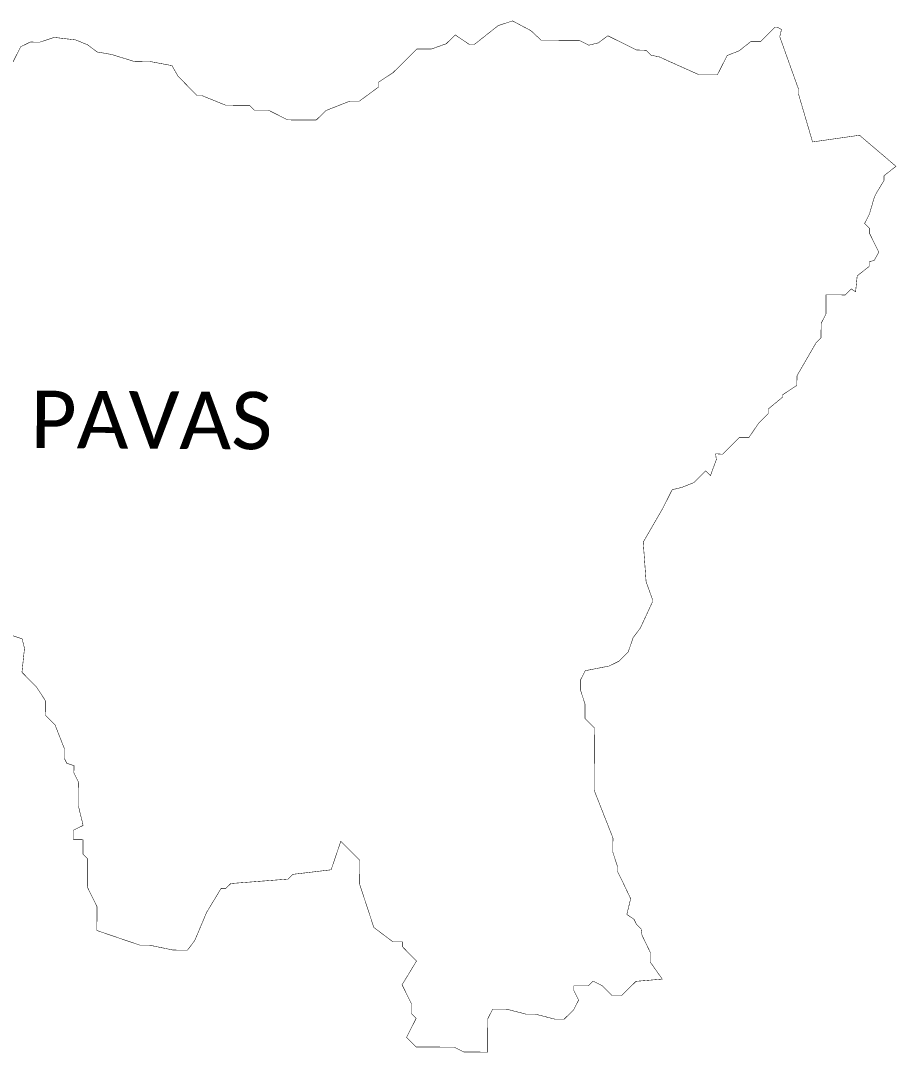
# Model space of a CAD drawing. Header units: metres. Extents: x 318048 to 324557, y 1864001 to 1868344.
# Drawn here: x 321010 to 324557, y 1864001 to 1868179 of the extents above; entities that cross this region are included whole.
import ezdxf

# ---------------------------------------------------------------- set-up
doc = ezdxf.new("R2010")
doc.units = ezdxf.units.M
doc.layers.add('VILLAGE NAME', color=250, linetype='Continuous')

msp = doc.modelspace()

# ---------------------------------------------------------------- linework, layer by layer
at = {"color": 6, "const_width": 2, "flags": 128}
msp.add_lwpolyline([(320970.8, 1867996.2), (321009.9, 1868073.3), (321048.7, 1868092.3), (321087.4, 1868092.1), (321145.5, 1868111.2), (321232.5, 1868101), (321280.7, 1868081.4), (321319.2, 1868052.2), (321377.2, 1868042.2), (321473.7, 1868012.6), (321532.1, 1868013.9), (321622.6, 1867996.9), (321647.3, 1867953.6), (321724.3, 1867875.8), (321743.6, 1867875.7), (321840, 1867836.6), (321936.7, 1867836), (321955.9, 1867816.5), (322013.9, 1867816.2), (322091.1, 1867777.1), (322207.1, 1867776.5), (322246, 1867814.9), (322342.8, 1867853), (322381.5, 1867852.8), (322459.2, 1867910.4), (322459.3, 1867929.7), (322517.5, 1867968), (322614.8, 1868064.2), (322672.8, 1868063.9), (322733.5, 1868085.4), (322769.8, 1868121.3), (322827.6, 1868082.3), (322846.9, 1868082.2), (322944, 1868159), (323002.1, 1868178), (323076.4, 1868138.6), (323117.7, 1868100), (323272.3, 1868099.2), (323310.9, 1868079.6), (323349.6, 1868089), (323388.4, 1868117.8), (323503.6, 1868060.3), (323542.8, 1868058.9), (323562.1, 1868039.5), (323599, 1868031.5), (323624.2, 1868019.6), (323754.9, 1867961.1), (323832.3, 1867960.6), (323871.4, 1868037.8), (323919.8, 1868056.8), (323968.4, 1868095.2), (324007.1, 1868095), (324065.4, 1868152.7), (324075, 1868152.6), (324091.4, 1868143), (324084.5, 1868113.9), (324160.7, 1867900.8), (324160.5, 1867881.4), (324217.4, 1867687.8), (324407.5, 1867715), (324555.3, 1867589.2), (324506.7, 1867550.8), (324506.6, 1867531.4), (324477.3, 1867483.3), (324467.6, 1867464), (324447.8, 1867396.4), (324428.3, 1867357.9), (324447.5, 1867338.4), (324447.4, 1867319.1), (324485.6, 1867241.5), (324467.1, 1867208), (324446.7, 1867203.1), (324446.6, 1867183.8), (324398.1, 1867145.4), (324391.7, 1867080.9), (324374.2, 1867093), (324349.3, 1867068.3), (324271.9, 1867068.7), (324271.5, 1866991.4), (324252, 1866952.8), (324251.7, 1866894.8), (324232.2, 1866875.6), (324154.1, 1866740.7), (324153.9, 1866702), (324095.7, 1866663.7), (324095.6, 1866654), (324037.3, 1866606), (324037.2, 1866586.6), (323998.3, 1866548.2), (323959.3, 1866490.4), (323920.6, 1866490.6), (323852.6, 1866423.3), (323824.7, 1866425.1), (323827.6, 1866401.6), (323803.8, 1866336.6), (323784.5, 1866356.1), (323735.9, 1866308), (323687.5, 1866288.9), (323648.7, 1866279.5), (323609.7, 1866202.4), (323531.5, 1866067.4), (323543.1, 1865907), (323568.9, 1865835.2), (323568.9, 1865825.5), (323519.9, 1865719.5), (323490.7, 1865681), (323471, 1865623.1), (323432.1, 1865584.6), (323393.4, 1865565.5), (323296.6, 1865546.7), (323277, 1865508.2), (323276.8, 1865469.5), (323295.8, 1865411.4), (323295.5, 1865353.4), (323333.9, 1865314.5), (323332.5, 1865063.1), (323408.8, 1864869.3), (323408.4, 1864811.3), (323427.4, 1864753.2), (323427.3, 1864733.9), (323446.5, 1864695.1), (323480.6, 1864623.4), (323465, 1864559.7), (323493.9, 1864540.2), (323503.5, 1864520.8), (323522.7, 1864501.3), (323526.6, 1864475.2), (323560.8, 1864404.5), (323560.6, 1864365.8), (323608.6, 1864297.8), (323502.2, 1864288.7), (323443.9, 1864231.1), (323405.2, 1864231.3), (323366.7, 1864270.2), (323328.1, 1864289.7), (323308.7, 1864270.5), (323250.7, 1864270.8), (323250.6, 1864251.5), (323269.7, 1864212.7), (323250.2, 1864174.2), (323211.3, 1864135.7), (323172.6, 1864135.9), (323095.4, 1864155.7), (323056.7, 1864155.9), (322979.5, 1864175.7), (322921.5, 1864176), (322901.9, 1864137.4), (322901.1, 1864002.1), (322804.5, 1864002.7), (322765.9, 1864022.2), (322611.2, 1864023.1), (322572.8, 1864062), (322611.9, 1864139.1), (322592.7, 1864158.6), (322592.9, 1864197.3), (322554.7, 1864274.8), (322613.2, 1864371.1), (322555.5, 1864429.5), (322555.5, 1864448.8), (322517, 1864449), (322440, 1864507.4), (322383, 1864681.8), (322383.5, 1864778.5), (322306.6, 1864856.2), (322267.2, 1864740.5), (322112.4, 1864722), (322093, 1864702.8), (321860.9, 1864684.8), (321841.4, 1864665.5), (321822.1, 1864665.6), (321763.6, 1864569.3), (321714.6, 1864453.6), (321685.3, 1864415.1), (321627.3, 1864415.4), (321530.8, 1864435.3), (321492.1, 1864435.5), (321318.4, 1864494.5), (321319, 1864591.1), (321280.8, 1864668.7), (321281.4, 1864784.7), (321262.2, 1864804.1), (321262.5, 1864862.1), (321223.9, 1864862.4), (321224.1, 1864901.1), (321262.8, 1864920.1), (321243.9, 1864997.6), (321244.5, 1865094.3), (321225.4, 1865133), (321225.6, 1865162.1), (321196.6, 1865171.9), (321187, 1865191.3), (321187.3, 1865229.9), (321149.1, 1865326.8), (321110.6, 1865365.8), (321111, 1865423.8), (321072.7, 1865482), (321015, 1865540.3), (321025.2, 1865636.9), (321015.8, 1865675.7), (320957.8, 1865695.3)], dxfattribs=at)

# ---------------------------------------------------------------- texts
at = {"layer": 'VILLAGE NAME', "insert": (321050, 1866681), "char_height": 232.82, "attachment_point": 1, "rotation": 359.6762}
msp.add_mtext_dynamic_manual_height_columns('{\\fCalibri|b0|i0|c0|p34;PAVAS}', width=3054.605, gutter_width=1164.1, heights=[0], dxfattribs=at)

doc.saveas('drawing.dxf')
